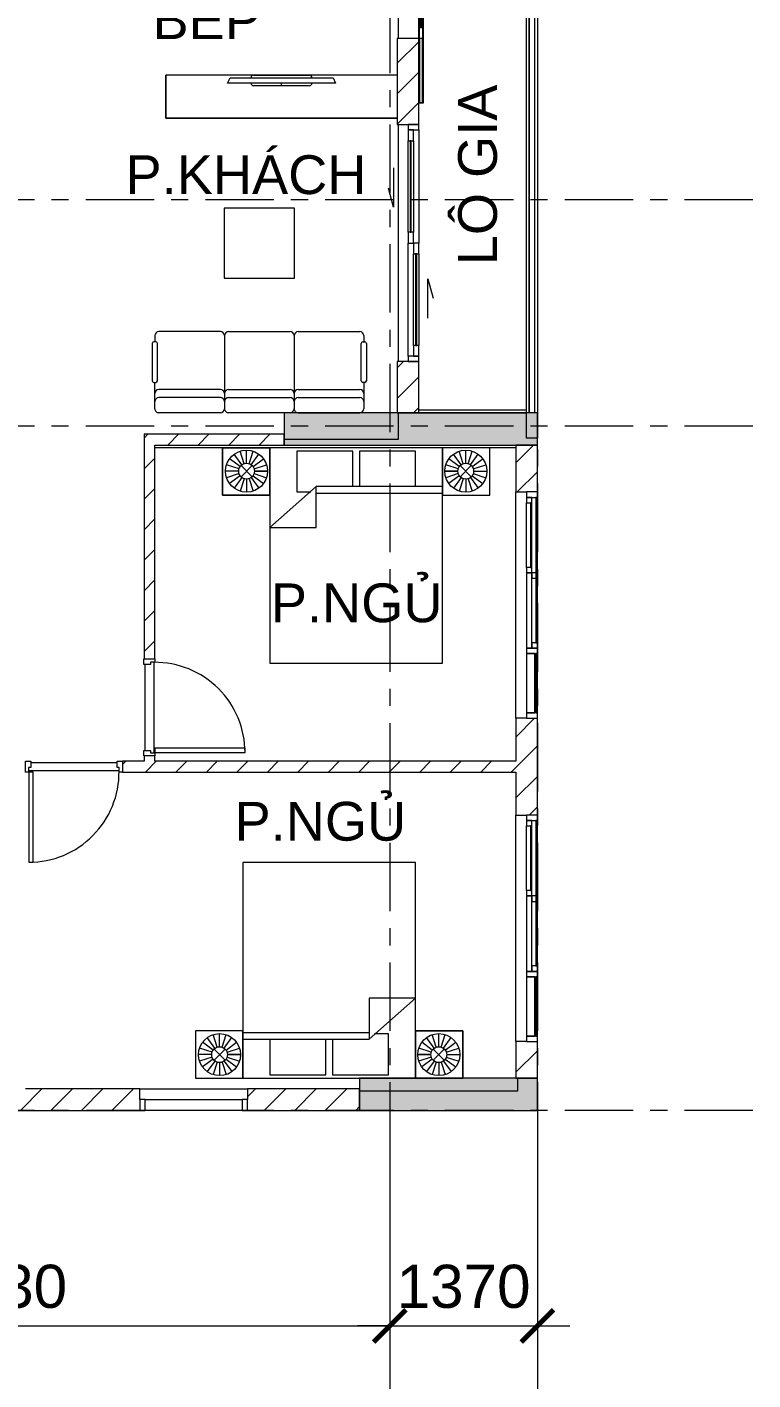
# Model space of a CAD drawing. Header units: millimetres. Extents: x -20144 to 117103, y -11426 to 48263.
# Drawn here: x 36266 to 43001, y -2502 to 10055 of the extents above; entities that cross this region are included whole.
import ezdxf

# ---------------------------------------------------------------- set-up
doc = ezdxf.new("R2010")
doc.units = ezdxf.units.MM
doc.linetypes.add('Grid Line', pattern=[22.225, 12.7, -3.175, 3.175, -3.175])
for name, color, linetype, lineweight in [('CHU', 181, 'Continuous', 5), ('CUA', 31, 'Continuous', 9), ('DIM', 1, 'Continuous', 5), ('HATCH-TUONG', 152, 'Continuous', 9), ('NET CAT', 3, 'Continuous', 5), ('NET THAY 1', 41, 'Continuous', 5), ('NET-CAT', 3, 'Continuous', 9), ('NET-THAY', 2, 'Continuous', 15), ('THIET BI', 44, 'Continuous', 5), ('TRUC', 225, 'Continuous', 5)]:
    doc.layers.add(name, color=color, linetype=linetype, lineweight=lineweight)
doc.styles.add('Arial_4', font='arial.ttf', dxfattribs={"height": 360})
doc.styles.add('TA1', font='arial.ttf')
doc.dimstyles.new('D_200_KTx2', dxfattribs={"dimtxt": 400, "dimasz": 300, "dimexe": 300, "dimexo": 300, "dimgap": 160, "dimtad": 1, "dimdec": 0, "dimzin": 9, "dimtxsty": 'TA1', "dimblk": 'ARCHTICK', "dimcen": 1, "dimdle": 300, "dimclrd": 256, "dimclre": 256, "dimclrt": 7, "dimadec": 0, "dimazin": 0, "dimtfac": 1, "dimtdec": 0, "dimtix": 1, "dimtmove": 1, "dimatfit": 3, "dimldrblk": 'ARCHTICK', "dimfxl": 1, "dimtolj": 1, "dimtzin": 0, "dimlwd": -1, "dimlwe": -1, "dimarcsym": 0})
pattern_1 = [(45, (0, 0), (-141.4214, 141.4214), [])]

# ---------------------------------------------------------------- blocks, each defined once
blk = doc.blocks.new('ALC1807-ASCENT PLAZA-KET CAU 1_rvt-1-MẶT BẰNG TẦNG 5 ĐẾN TẦNG 22')
at = {"layer": 'NET CAT'}
for points in [[(41001, 6175), (41001, 6475), (38651, 6475), (38651, 6175), (40648, 6175)], [(41001, 0), (41001, 300), (39351, 300), (39351, 0), (39794, 0)]]:
    blk.add_hatch(color=7, dxfattribs=at).paths.add_polyline_path(points, flags=0)
at = {"layer": 'NET CAT', "color": 90, "lineweight": 13}
for p, q in [((41001, 6475), (38651, 6475)), ((38651, 6475), (38651, 6175)), ((41001, 6175), (41001, 6475)), ((38651, 6175), (41001, 6175)), ((41001, 300), (39351, 300)), ((39351, 300), (39351, 0)), ((41001, 0), (41001, 300)), ((39351, 0), (41001, 0))]:
    blk.add_line(p, q, dxfattribs=at)
at = {"layer": 'NET-THAY', "color": 50}
blk.add_line((40901, 6500), (39901, 6500), dxfattribs=at)
blk = doc.blocks.new('Top Rail Type - Top Rail_Internal_-4653-MẶT BẰNG TẦNG 5 ĐẾN TẦNG 22')
at = {"layer": 'NET THAY 1', "lineweight": 9}
for p, q in [((40925, 11250), (40975, 11250)), ((40925, 6475), (40925, 11250)), ((40975, 11250), (40975, 6475)), ((40975, 6475), (40925, 6475))]:
    blk.add_line(p, q, dxfattribs=at)
blk = doc.blocks.new('Top Rail Type - Top Rail_Internal_-V1-MẶT BẰNG TẦNG 5 ĐẾN TẦNG 22')
at = {"layer": 'NET THAY 1', "lineweight": 9}
for p, q in [((40975, 11250), (40925, 11250)), ((40925, 11250), (40925, 6475)), ((40975, 11250), (40975, 6475)), ((40975, 6475), (40925, 6475))]:
    blk.add_line(p, q, dxfattribs=at)
blk = doc.blocks.new('X-GIUONG - X-GIUONG 1-5834-MẶT BẰNG TẦNG 5 ĐẾN TẦNG 22')
at = {"layer": 'THIET BI', "lineweight": 9}
for p, q in [((-800, 0), (-1239, 0)), ((-1239, 0), (-1239, -439)), ((-1239, 0), (-800, 0)), ((-1239, -439), (-1239, 0)), ((-1076, -174), (-1174, -103)), ((-1060, -158), (-1131, -60)), ((-1039, -148), (-1077, -32)), ((-1017, -144), (-1017, -22)), ((-994, -148), (-956, -32)), ((-974, -158), (-902, -60)), ((-957, -174), (-859, -103)), ((-800, -439), (-800, 0)), ((800, 0), (-800, 0)), ((-800, 0), (-800, -2000)), ((800, 0), (-800, 0)), ((-800, 0), (-800, -439)), ((-800, 0), (-800, -2000)), ((-550, -30), (-550, -410)), ((-30, -30), (-550, -30)), ((-30, -360), (-30, -30)), ((30, -30), (30, -360)), ((550, -30), (30, -30)), ((550, -360), (550, -30)), ((1239, 0), (800, 0)), ((800, 0), (800, -439)), ((800, -2000), (800, 0)), ((1239, 0), (800, 0)), ((800, 0), (800, -439)), ((800, -2000), (800, 0)), ((957, -174), (859, -103)), ((974, -158), (902, -60)), ((994, -148), (956, -32)), ((1017, -144), (1017, -22)), ((1039, -148), (1077, -32)), ((1060, -158), (1131, -60)), ((1076, -174), (1174, -103)), ((1239, -439), (1239, 0)), ((1239, -439), (1239, 0)), ((-1090, -217), (-1212, -217)), ((-1086, -195), (-1202, -157)), ((-1086, -240), (-1202, -278)), ((-1068, -269), (-965, -166)), ((-1068, -166), (-965, -269)), ((-947, -195), (-831, -157)), ((-947, -240), (-831, -278)), ((-943, -217), (-821, -217)), ((-821, -217), (-943, -217)), ((943, -217), (821, -217)), ((821, -217), (943, -217)), ((947, -195), (831, -157)), ((947, -240), (831, -278)), ((1068, -269), (965, -166)), ((1068, -166), (965, -269)), ((1086, -195), (1202, -157)), ((1086, -240), (1202, -278)), ((1090, -217), (1212, -217)), ((-1076, -260), (-1174, -332)), ((-1060, -277), (-1131, -375)), ((-1039, -287), (-1077, -403)), ((-1017, -291), (-1017, -412)), ((-994, -287), (-956, -403)), ((-974, -277), (-902, -375)), ((-957, -260), (-859, -332)), ((-370, -360), (-800, -740)), ((-370, -740), (-370, -360)), ((800, -360), (-370, -360)), ((957, -260), (859, -332)), ((974, -277), (902, -375)), ((994, -287), (956, -403)), ((1017, -291), (1017, -412)), ((1039, -287), (1077, -403)), ((1060, -277), (1131, -375)), ((1076, -260), (1174, -332)), ((-1239, -439), (-800, -439)), ((-800, -439), (-1239, -439)), ((-550, -410), (-420, -410)), ((-370, -420), (800, -420)), ((800, -439), (1239, -439)), ((800, -439), (1239, -439)), ((-800, -740), (-370, -740)), ((-800, -2000), (800, -2000)), ((-800, -2000), (800, -2000))]:
    blk.add_line(p, q, dxfattribs=at)
for centre, radius in [((-1017, -217), 195), ((1017, -217), 195), ((-1017, -217), 73.2), ((1017, -217), 73.2)]:
    blk.add_circle(centre, radius, dxfattribs=at)
blk = doc.blocks.new('CUA SAN PHOI LUA - CUA SAN PHOI LUA-163518-MẶT BẰNG TẦNG 5 ĐẾN TẦNG 22')
at = {"layer": 'CUA'}
for p, q in [((-400, 140), (-360, 140)), ((-400, 100), (-400, 140)), ((-395, 135), (-395, 105)), ((-360, 135), (-395, 135)), ((-360, 140), (-360, 135)), ((-360, 140), (960, 140)), ((-360, 135), (-260, 135)), ((-360, 105), (-360, 135)), ((-260, 135), (-260, 105)), ((300, 135), (-260, 135)), ((300, 135), (400, 135)), ((300, 105), (300, 135)), ((400, 135), (400, 105)), ((960, 135), (400, 135)), ((960, 140), (1000, 140)), ((960, 135), (960, 140)), ((995, 135), (960, 135)), ((995, 105), (995, 135)), ((1000, 140), (1000, 100)), ((-360, 100), (-400, 100)), ((-395, 105), (-360, 105)), ((-260, 105), (-360, 105)), ((-360, 105), (-360, 100)), ((400, 100), (-360, 100)), ((-260, 125), (300, 125)), ((-260, 115), (-260, 125)), ((300, 115), (-260, 115)), ((-260, 105), (300, 105)), ((300, 125), (300, 115)), ((400, 105), (300, 105)), ((400, 105), (960, 105)), ((960, 105), (995, 105)), ((960, 100), (960, 105)), ((1000, 100), (960, 100))]:
    blk.add_line(p, q, dxfattribs=at)
blk = doc.blocks.new('CUA PHONG NGU - Type 1-60226-MẶT BẰNG TẦNG 5 ĐẾN TẦNG 22')
at = {"layer": 'CUA'}
for p, q in [((-349, -52), (-349, 48)), ((-349, 48), (-299, 48)), ((-299, 48), (-299, -11)), ((501, 48), (551, 48)), ((501, -11), (501, 48)), ((551, 48), (551, -52)), ((-319, -52), (-349, -52)), ((-319, -11), (-319, -52)), ((-299, -11), (-319, -11)), ((-278, -52), (-318, -52)), ((-318, -52), (-318, -890)), ((-278, -890), (-278, -52)), ((521, -11), (501, -11)), ((521, -52), (521, -11)), ((551, -52), (521, -52)), ((-318, -890), (-278, -890))]:
    blk.add_line(p, q, dxfattribs=at)
blk.add_arc((-318, -52), 838, 270, 0.5, dxfattribs=at)
blk = doc.blocks.new('X-PHONG NGU 2 - X-PHONG NGU 2_Recovery_-60158-MẶT BẰNG TẦNG 5 ĐẾN TẦNG 22')
at = {"layer": 'CUA'}
for p, q in [((-1000, 0), (-1050, 0)), ((-1050, 0), (-1050, -100)), ((-450, 0), (-1000, 0)), ((-1000, 0), (-1000, -75)), ((-1000, -100), (-1000, 0)), ((-450, -75), (-450, 0)), ((-400, 0), (-450, 0)), ((-450, 0), (-450, -100)), ((300, 0), (-400, 0)), ((-400, 0), (-400, -50)), ((-400, -100), (-400, 0)), ((300, -50), (300, 0)), ((350, 0), (300, 0)), ((300, 0), (300, -50)), ((350, -50), (350, 0)), ((350, 0), (950, 0)), ((1000, 0), (950, 0)), ((950, 0), (950, -50)), ((1050, 0), (1000, 0)), ((1000, 0), (1000, -100)), ((1000, -50), (1000, 0)), ((1050, -100), (1050, 0)), ((-1050, -100), (-1000, -100)), ((-1000, -75), (-450, -75)), ((-450, -85), (-1000, -85)), ((-1000, -85), (-1000, -100)), ((-1000, -100), (-450, -100)), ((-450, -100), (-450, -85)), ((-450, -100), (-400, -100)), ((-400, -50), (300, -50)), ((-350, -50), (-400, -50)), ((-400, -50), (-400, -100)), ((-400, -100), (-350, -100)), ((-350, -100), (-350, -50)), ((250, -85), (-350, -85)), ((-350, -85), (-350, -100)), ((-350, -100), (250, -100)), ((300, -50), (250, -50)), ((250, -50), (250, -100)), ((1000, -85), (250, -85)), ((250, -85), (250, -100)), ((250, -100), (250, -85)), ((250, -100), (1000, -100)), ((250, -100), (300, -100)), ((300, -50), (350, -50)), ((300, -100), (300, -50)), ((950, -35), (350, -35)), ((350, -35), (350, -50)), ((350, -50), (950, -50)), ((950, -50), (950, -35)), ((950, -50), (1000, -50)), ((1000, -100), (1000, -85)), ((1000, -100), (1050, -100))]:
    blk.add_line(p, q, dxfattribs=at)
blk = doc.blocks.new('X-PHONG NGU 3 - X-PHONG NGU 2_Recovery_-60223-MẶT BẰNG TẦNG 5 ĐẾN TẦNG 22')
at = {"layer": 'CUA'}
for p, q in [((-450, 0), (-500, 0)), ((-500, 0), (-500, -100)), ((-450, -100), (-450, 0)), ((-450, 0), (450, 0)), ((500, 0), (450, 0)), ((450, 0), (450, -100)), ((500, -100), (500, 0)), ((-500, -100), (-450, -100)), ((450, -100), (-450, -100)), ((450, -100), (500, -100))]:
    blk.add_line(p, q, dxfattribs=at)
blk = doc.blocks.new('X-SOFA - X-SOFA-5801-MẶT BẰNG TẦNG 5 ĐẾN TẦNG 22')
at = {"layer": 'THIET BI', "lineweight": 9}
for p, q in [((-754, 361), (-754, 932)), ((-716, 969), (-658, 969)), ((-658, 960), (-658, 979)), ((-644, 993), (-296, 993)), ((-296, 946), (-644, 946)), ((-282, 979), (-282, 960)), ((-282, 969), (-104, 969)), ((-217, 361), (-217, 932)), ((-141, 361), (-141, 932)), ((-104, 969), (-38, 969)), ((0, 361), (0, 932)), ((-1250, 325), (-1900, 325)), ((-1900, 325), (-1900, -325)), ((-1900, 325), (-1900, -325)), ((-1250, 325), (-1900, 325)), ((-1250, -325), (-1250, 325)), ((-1250, -325), (-1250, 325)), ((-754, -285), (-754, 285)), ((-716, 323), (-104, 323)), ((-217, -285), (-217, 285)), ((-141, -285), (-141, 285)), ((-104, 323), (-38, 323)), ((0, 285), (0, -285)), ((-1900, -325), (-1250, -325)), ((-1900, -325), (-1250, -325)), ((-754, -361), (-754, -932)), ((-716, -323), (-38, -323)), ((-217, -361), (-217, -932)), ((-141, -361), (-141, -932)), ((0, -361), (0, -932)), ((-716, -969), (-658, -969)), ((-658, -960), (-658, -979)), ((-296, -946), (-644, -946)), ((-644, -993), (-296, -993)), ((-282, -979), (-282, -960)), ((-104, -969), (-282, -969)), ((-38, -969), (-104, -969))]:
    blk.add_line(p, q, dxfattribs=at)
for centre, radius, start, end in [((-716, 932), 37.7, 90, 180), ((-644, 979), 14.1, 90, 180), ((-644, 960), 14.1, 180, 270), ((-296, 979), 14.1, 360, 90), ((-296, 960), 14.1, 270, 0), ((-179, 932), 37.7, 90, 180), ((-104, 932), 37.7, 90, 180), ((-38, 932), 37.7, 360, 90), ((-716, 361), 37.7, 180, 270), ((-716, 285), 37.7, 90, 180), ((-179, 361), 37.7, 180, 270), ((-179, 285), 37.7, 90, 180), ((-104, 361), 37.7, 180, 270), ((-104, 285), 37.7, 90, 180), ((-38, 361), 37.7, 270, 0), ((-38, 285), 37.7, 360, 90), ((-716, -285), 37.7, 180, 270), ((-716, -361), 37.7, 90, 180), ((-179, -285), 37.7, 180, 270), ((-179, -361), 37.7, 90, 180), ((-104, -285), 37.7, 180, 270), ((-104, -361), 37.7, 90, 180), ((-38, -285), 37.7, 270, 0), ((-38, -361), 37.7, 360, 90), ((-716, -932), 37.7, 180, 270), ((-644, -960), 14.1, 90, 180), ((-644, -979), 14.1, 180, 270), ((-296, -960), 14.1, 360, 90), ((-296, -979), 14.1, 270, 0), ((-179, -932), 37.7, 180, 270), ((-104, -932), 37.7, 180, 270), ((-38, -932), 37.7, 270, 0)]:
    blk.add_arc(centre, radius, start, end, dxfattribs=at)
blk = doc.blocks.new('X-TV - X-TV-60231-MẶT BẰNG TẦNG 5 ĐẾN TẦNG 22')
at = {"layer": 'THIET BI', "lineweight": 9}
for p, q in [((2147, 400), (0, 400)), ((0, 400), (2147, 400)), ((2147, 0), (2147, 400)), ((2147, 400), (2147, 0)), ((574, 75), (1574, 75)), ((596, 25), (574, 75)), ((1551, 25), (596, 25)), ((814, 100), (1334, 100)), ((1074, 100), (1074, 75)), ((1574, 75), (1551, 25)), ((0, 0), (2147, 0)), ((1334, 0), (814, 0))]:
    blk.add_line(p, q, dxfattribs=at)
for centre, start_param, end_param in [((814, 75), 0, 1.570796), ((814, 25), 1.570796, 3.141593), ((1334, 75), 4.712389, 6.283185), ((1334, 25), 3.141593, 4.712389)]:
    blk.add_ellipse(centre, major_axis=(0, 25), ratio=0.9, start_param=start_param, end_param=end_param, dxfattribs=at)
blk = doc.blocks.new('CUA LO GIA _LUA_ - CUA LO GIA _LUA_-78615-MẶT BẰNG TẦNG 5 ĐẾN TẦNG 22')
at = {"layer": 'CUA'}
for p, q in [((332, 184), (511, 232)), ((697, 184), (332, 184)), ((-1050, 100), (-1100, 100)), ((-1100, 100), (-1100, 0)), ((-1050, 0), (-1050, 100)), ((-1050, 100), (0, 100)), ((-950, 50), (-1050, 50)), ((-1050, 50), (-1050, 0)), ((-950, 0), (-950, 50)), ((-950, 50), (-100, 50)), ((-100, 30), (-950, 30)), ((-950, 30), (-950, 20)), ((-950, 20), (-100, 20)), ((0, 50), (-100, 50)), ((-100, 50), (-100, 0)), ((-100, 20), (-100, 30)), ((100, 100), (0, 100)), ((0, 100), (0, 50)), ((0, 0), (0, 50)), ((0, 50), (100, 50)), ((100, 50), (100, 100)), ((100, 100), (950, 100)), ((950, 80), (100, 80)), ((100, 80), (100, 70)), ((100, 70), (950, 70)), ((950, 50), (100, 50)), ((1050, 100), (950, 100)), ((950, 100), (950, 50)), ((950, 70), (950, 80)), ((950, 50), (1050, 50)), ((1050, 50), (1050, 100)), ((1100, 100), (1050, 100)), ((1050, 100), (1050, 0)), ((1100, 0), (1100, 100)), ((-1100, 0), (-1050, 0)), ((-1050, 0), (-950, 0)), ((-100, 0), (-950, 0)), ((-100, 0), (0, 0)), ((1050, 0), (0, 0)), ((1050, 0), (1100, 0)), ((-697, -134), (-332, -134)), ((-332, -134), (-511, -182))]:
    blk.add_line(p, q, dxfattribs=at)
blk = doc.blocks.new('_ArchTick')
at = {"color": 0, "const_width": 0.15}
blk.add_lwpolyline([(-0.5, -0.5), (0.5, 0.5)], dxfattribs=at)
blk = doc.blocks.new('*D646')
at = {"layer": 'Defpoints', "color": 0, "transparency": 16777216}
for p in [(32401, 0), (39631, 0), (39631, -2000)]:
    blk.add_point(p, dxfattribs=at)
at = {"layer": 'DIM', "transparency": 16777216}
for p, q in [((32401, -300), (32401, -2300)), ((39631, -300), (39631, -2300)), ((32101, -2000), (39931, -2000))]:
    blk.add_line(p, q, dxfattribs=at)
at = {"layer": 'DIM', "transparency": 16777216, "xscale": 300, "yscale": 300, "zscale": 300, "rotation": 180}
blk.add_blockref('_ArchTick', (32401, -2000), dxfattribs=at)
at = {"layer": 'DIM', "transparency": 16777216, "xscale": 300, "yscale": 300, "zscale": 300}
blk.add_blockref('_ArchTick', (39631, -2000), dxfattribs=at)
at = {"layer": 'DIM', "color": 7, "transparency": 16777216, "insert": (36016, -1636), "char_height": 400, "attachment_point": 5, "style": 'TA1'}
blk.add_mtext('\\A1;7230', dxfattribs=at)
blk = doc.blocks.new('*D647')
at = {"layer": 'Defpoints', "color": 0, "transparency": 16777216}
for p in [(39631, 0), (41001, 0), (41001, -2000)]:
    blk.add_point(p, dxfattribs=at)
at = {"layer": 'DIM', "transparency": 16777216}
for p, q in [((39631, -300), (39631, -2300)), ((41001, -300), (41001, -2300)), ((39631, -2000), (39331, -2000)), ((39631, -2000), (41001, -2000)), ((41001, -2000), (41301, -2000))]:
    blk.add_line(p, q, dxfattribs=at)
at = {"layer": 'DIM', "transparency": 16777216, "xscale": 300, "yscale": 300, "zscale": 300}
blk.add_blockref('_ArchTick', (39631, -2000), dxfattribs=at)
at = {"layer": 'DIM', "transparency": 16777216, "xscale": 300, "yscale": 300, "zscale": 300, "rotation": 180}
blk.add_blockref('_ArchTick', (41001, -2000), dxfattribs=at)
at = {"layer": 'DIM', "color": 7, "transparency": 16777216, "insert": (40316, -1636), "char_height": 400, "attachment_point": 5, "style": 'TA1'}
blk.add_mtext('\\A1;1370', dxfattribs=at)

msp = doc.modelspace()

# ---------------------------------------------------------------- hatches: boundary and pattern name
at = {"layer": 'HATCH-TUONG'}
h = msp.add_hatch(dxfattribs=at)
h.set_pattern_fill('FP_2', color=256, style=0, pattern_type=2)
h.set_pattern_definition(pattern_1)
h.paths.add_polyline_path([(39900.5, 6474.9), (39900.5, 6949.9), (39700.5, 6949.9), (39700.5, 6474.9)], flags=0)
h.paths.add_polyline_path([(39900.5, 9149.9), (39900.5, 9949.9), (39700.5, 9949.9), (39700.5, 9149.9)], flags=0)
h = msp.add_hatch(dxfattribs=at)
h.set_pattern_fill('FP_2', color=256, style=0, pattern_type=2)
h.set_pattern_definition(pattern_1)
h.paths.add_polyline_path([(37450.5, 3239.9), (37450.5, 3289.9), (37350.5, 3289.9), (37350.5, 3239.9)], flags=0)
h.paths.add_polyline_path([(37450.5, 4189.9), (37450.5, 6274.9), (37350.5, 6274.9), (37350.5, 4189.9)], flags=0)
h = msp.add_hatch(dxfattribs=at)
h.set_pattern_fill('FP_2', color=256, style=0, pattern_type=2)
h.set_pattern_definition(pattern_1)
h.paths.add_polyline_path([(38650.5, 6174.9), (38650.5, 6274.9), (37450.5, 6274.9), (37450.5, 6174.9)], flags=0)
h = msp.add_hatch(dxfattribs=at)
h.set_pattern_fill('FP_2', color=256, style=0, pattern_type=2)
h.set_pattern_definition(pattern_1)
h.paths.add_polyline_path([(41000.5, 299.9), (41000.5, 639.9), (40800.5, 639.9), (40800.5, 299.9), (40900.5, 299.9)], flags=0)
h.paths.add_polyline_path([(40800.5, 2739.9), (41000.5, 2739.9), (41000.5, 3639.9), (40800.5, 3639.9), (40800.5, 3139.9)], flags=0)
h.paths.add_polyline_path([(41000.5, 5739.9), (41000.5, 6174.9), (40800.5, 6174.9), (40800.5, 5739.9), (40900.5, 5739.9)], flags=0)
h = msp.add_hatch(dxfattribs=at)
h.set_pattern_fill('FP_2', color=256, style=0, pattern_type=2)
h.set_pattern_definition(pattern_1)
h.paths.add_polyline_path([(40800.5, 3139.9), (40800.5, 3239.9), (37150.5, 3239.9), (37150.5, 3139.9), (40546.4, 3139.9)], flags=0)
h = msp.add_hatch(dxfattribs=at)
h.set_pattern_fill('FP_2', color=256, style=0, pattern_type=2)
h.set_pattern_definition(pattern_1)
h.paths.add_polyline_path([(38781.2, -0.1), (39350.5, -0.1), (39350.5, 199.9), (38310.5, 199.9), (38310.5, -0.1)], flags=0)
h.paths.add_polyline_path([(37310.5, -0.1), (37310.5, 199.9), (35801.3, 199.9), (35801.3, -0.1)], flags=0)
h.paths.add_polyline_path([(33701.3, -0.1), (33701.3, 199.9), (32600.5, 199.9), (32600.5, -0.1), (33485.9, -0.1)], flags=0)

# ---------------------------------------------------------------- linework, layer by layer
at = {"layer": 'NET-CAT'}
for p, q in [((39700.5, 9949.9), (39700.5, 9149.9)), ((39900.5, 9949.9), (39700.5, 9949.9)), ((39900.5, 9149.9), (39900.5, 9949.9)), ((39700.5, 9149.9), (39900.5, 9149.9)), ((39700.5, 6949.9), (39700.5, 6474.9)), ((39900.5, 6949.9), (39700.5, 6949.9)), ((39900.5, 6474.9), (39900.5, 6949.9)), ((39700.5, 6474.9), (39900.5, 6474.9)), ((37450.5, 6274.9), (37350.5, 6274.9)), ((37350.5, 6274.9), (37350.5, 4189.9)), ((38650.5, 6274.9), (37450.5, 6274.9)), ((37450.5, 4189.9), (37450.5, 6174.9)), ((37450.5, 6174.9), (38650.5, 6174.9)), ((38650.5, 6174.9), (38650.5, 6274.9)), ((40800.5, 6174.9), (40800.5, 5739.9)), ((41000.5, 6174.9), (40800.5, 6174.9)), ((41000.5, 5739.9), (41000.5, 6174.9)), ((40800.5, 5739.9), (40900.5, 5739.9)), ((37350.5, 4189.9), (37450.5, 4189.9)), ((40800.5, 3639.9), (40800.5, 3239.9)), ((40900.5, 3639.9), (40800.5, 3639.9)), ((41000.5, 2739.9), (41000.5, 3639.9)), ((37450.5, 3289.9), (37350.5, 3289.9)), ((37350.5, 3289.9), (37350.5, 3239.9)), ((37450.5, 3239.9), (37450.5, 3289.9)), ((37350.5, 3239.9), (37150.5, 3239.9)), ((37150.5, 3239.9), (37150.5, 3139.9)), ((37150.5, 3139.9), (40800.5, 3139.9)), ((40800.5, 3239.9), (37450.5, 3239.9)), ((40800.5, 3139.9), (40800.5, 2739.9)), ((40800.5, 2739.9), (40900.5, 2739.9)), ((40800.5, 639.9), (40800.5, 299.9)), ((40900.5, 639.9), (40800.5, 639.9)), ((41000.5, 299.9), (41000.5, 639.9)), ((40800.5, 299.9), (41000.5, 299.9)), ((37310.5, 199.9), (36250.5, 199.9)), ((37310.5, 99.9), (37310.5, 199.9)), ((39350.5, 199.9), (38310.5, 199.9)), ((38310.5, 199.9), (38310.5, 99.9)), ((39350.5, -0.1), (39350.5, 199.9)), ((35801.3, -0.1), (37310.5, -0.1)), ((38310.5, -0.1), (39350.5, -0.1))]:
    msp.add_line(p, q, dxfattribs=at)
at = {"layer": 'NET-THAY', "lineweight": 9}
for p, q in [((40900.5, 6239.9), (40900.5, 11399.9)), ((41000.5, 11399.9), (41000.5, 6239.9)), ((39710.5, 9949.9), (39710.5, 10749.9)), ((39710.5, 6949.9), (39710.5, 9149.9)), ((39710.5, 6229.9), (39710.5, 6474.9)), ((39900.5, 6474.9), (40900.5, 6474.9)), ((38650.5, 6229.9), (39710.5, 6229.9)), ((41000.5, 6239.9), (40900.5, 6239.9)), ((38080.1, 6149.9), (37450.5, 6149.9)), ((40800.5, 6149.9), (40558.1, 6149.9)), ((40800.5, 3639.9), (40800.5, 5739.9)), ((37440.5, 4159.9), (37440.5, 3319.9)), ((37360.5, 3339.9), (37360.5, 4139.9)), ((37120.5, 3149.9), (36280.5, 3149.9)), ((36300.5, 3229.9), (37100.5, 3229.9)), ((40800.5, 639.9), (40800.5, 2739.9)), ((40820.5, 179.9), (40820.5, 299.9)), ((37310.5, 199.9), (38310.5, 199.9)), ((39350.5, 179.9), (40820.5, 179.9))]:
    msp.add_line(p, q, dxfattribs=at)
at = {"layer": 'TRUC', "linetype": 'Grid Line', "ltscale": 50}
for p, q in [((39630.5, 43599.9), (39630.5, -7167.6)), ((41000.5, 43599.9), (41000.5, -4500.1)), ((43000.5, 8449.9), (-14407, 8449.9)), ((43000.5, 6349.9), (-12092.4, 6349.9)), ((43000.5, -0.1), (-12092.4, -0.1))]:
    msp.add_line(p, q, dxfattribs=at)

# ---------------------------------------------------------------- block references
at = {"lineweight": 5}
msp.add_blockref('ALC1807-ASCENT PLAZA-KET CAU 1_rvt-1-MẶT BẰNG TẦNG 5 ĐẾN TẦNG 22', (0, 0), dxfattribs=at)
at = {"lineweight": 9}
for name, p in [('Top Rail Type - Top Rail_Internal_-4653-MẶT BẰNG TẦNG 5 ĐẾN TẦNG 22', (0, 0)), ('Top Rail Type - Top Rail_Internal_-V1-MẶT BẰNG TẦNG 5 ĐẾN TẦNG 22', (0, 0)), ('X-GIUONG - X-GIUONG 1-5834-MẶT BẰNG TẦNG 5 ĐẾN TẦNG 22', (39319.1, 6149.9)), ('CUA PHONG NGU - Type 1-60226-MẶT BẰNG TẦNG 5 ĐẾN TẦNG 22', (36599.1, 3192.2)), ('X-PHONG NGU 3 - X-PHONG NGU 2_Recovery_-60223-MẶT BẰNG TẦNG 5 ĐẾN TẦNG 22', (37810.5, 99.9))]:
    msp.add_blockref(name, p, dxfattribs=at)
for name, p, rotation in [('CUA SAN PHOI LUA - CUA SAN PHOI LUA-163518-MẶT BẰNG TẦNG 5 ĐẾN TẦNG 22', (39800.5, 10349.9), 270), ('X-TV - X-TV-60231-MẶT BẰNG TẦNG 5 ĐẾN TẦNG 22', (39700.5, 9609.9), 180), ('CUA LO GIA _LUA_ - CUA LO GIA _LUA_-78615-MẶT BẰNG TẦNG 5 ĐẾN TẦNG 22', (39800.5, 8049.9), 270), ('X-SOFA - X-SOFA-5801-MẶT BẰNG TẦNG 5 ĐẾN TẦNG 22', (38420.5, 6474.9), 270), ('X-PHONG NGU 2 - X-PHONG NGU 2_Recovery_-60158-MẶT BẰNG TẦNG 5 ĐẾN TẦNG 22', (40900.5, 4689.9), 90), ('CUA PHONG NGU - Type 1-60226-MẶT BẰNG TẦNG 5 ĐẾN TẦNG 22', (37398.3, 3638.5), 90), ('X-PHONG NGU 2 - X-PHONG NGU 2_Recovery_-60158-MẶT BẰNG TẦNG 5 ĐẾN TẦNG 22', (40900.5, 1689.9), 90), ('X-GIUONG - X-GIUONG 1-5834-MẶT BẰNG TẦNG 5 ĐẾN TẦNG 22', (39068.7, 300), 180)]:
    msp.add_blockref(name, p, dxfattribs=dict(at, rotation=rotation))

# ---------------------------------------------------------------- texts
at = {"layer": 'CHU', "color": 7, "lineweight": 30, "char_height": 360, "attachment_point": 3, "line_spacing_factor": 0.936439, "style": 'Arial_4'}
for s, insert, width in [('\\pt2540,5080,7620,10160,12700,15240,17780,20320,22860,25400,27940,30480,33020,35560,38100,40640,43180,45720,48260,50800,53340,55880,58420,60960,63500,66040,68580,71120,73660,76200,78740,81280;BẾP', (38435.3, 10302.7), 1001.92), ('\\pt2540,5080,7620,10160,12700,15240,17780,20320,22860,25400,27940,30480,33020,35560,38100,40640,43180,45720,48260,50800,53340,55880,58420,60960,63500,66040,68580,71120,73660,76200,78740,81280;P.KHÁCH', (39414.5, 8864.7), 2217.96), ('\\pt2540,5080,7620,10160,12700,15240,17780,20320,22860,25400,27940,30480,33020,35560,38100,40640,43180,45720,48260,50800,53340,55880,58420,60960,63500,66040,68580,71120,73660,76200,78740,81280;P.NGỦ', (40120, 4890.6), 1577.62), ('\\pt2540,5080,7620,10160,12700,15240,17780,20320,22860,25400,27940,30480,33020,35560,38100,40640,43180,45720,48260,50800,53340,55880,58420,60960,63500,66040,68580,71120,73660,76200,78740,81280;P.NGỦ', (39783.4, 2863.2), 1577.62)]:
    msp.add_mtext(s, dxfattribs=dict(at, insert=insert, width=width))
at = {"layer": 'CHU', "color": 7, "lineweight": 30, "insert": (40265.4, 9520.8), "char_height": 360, "width": 2361.419, "attachment_point": 3, "rotation": 90, "line_spacing_factor": 0.936439, "style": 'Arial_4'}
msp.add_mtext('\\pt2540,5080,7620,10160,12700,15240,17780,20320,22860,25400,27940,30480,33020,35560,38100,40640,43180,45720,48260,50800,53340,55880,58420,60960,63500,66040,68580,71120,73660,76200,78740,81280;LÔ GIA', dxfattribs=at)

# ---------------------------------------------------------------- dimensions: what is measured, and where the dimension line sits
at = {"layer": 'DIM'}
for base, p1, p2, picture, middle in [((39630.5, -2000.1), (32400.5, -0.1), (39630.5, -0.1), '*D646', (36015.5, -1635.7)), ((41000.5, -2000.1), (39630.5, -0.1), (41000.5, -0.1), '*D647', (40315.5, -1635.7))]:
    dim = msp.add_linear_dim(base=base, p1=p1, p2=p2, dimstyle='D_200_KTx2', dxfattribs=at)
    dim.commit()
    dim.dimension.update_dxf_attribs({"geometry": picture, "text_midpoint": middle})

doc.saveas('drawing.dxf')
